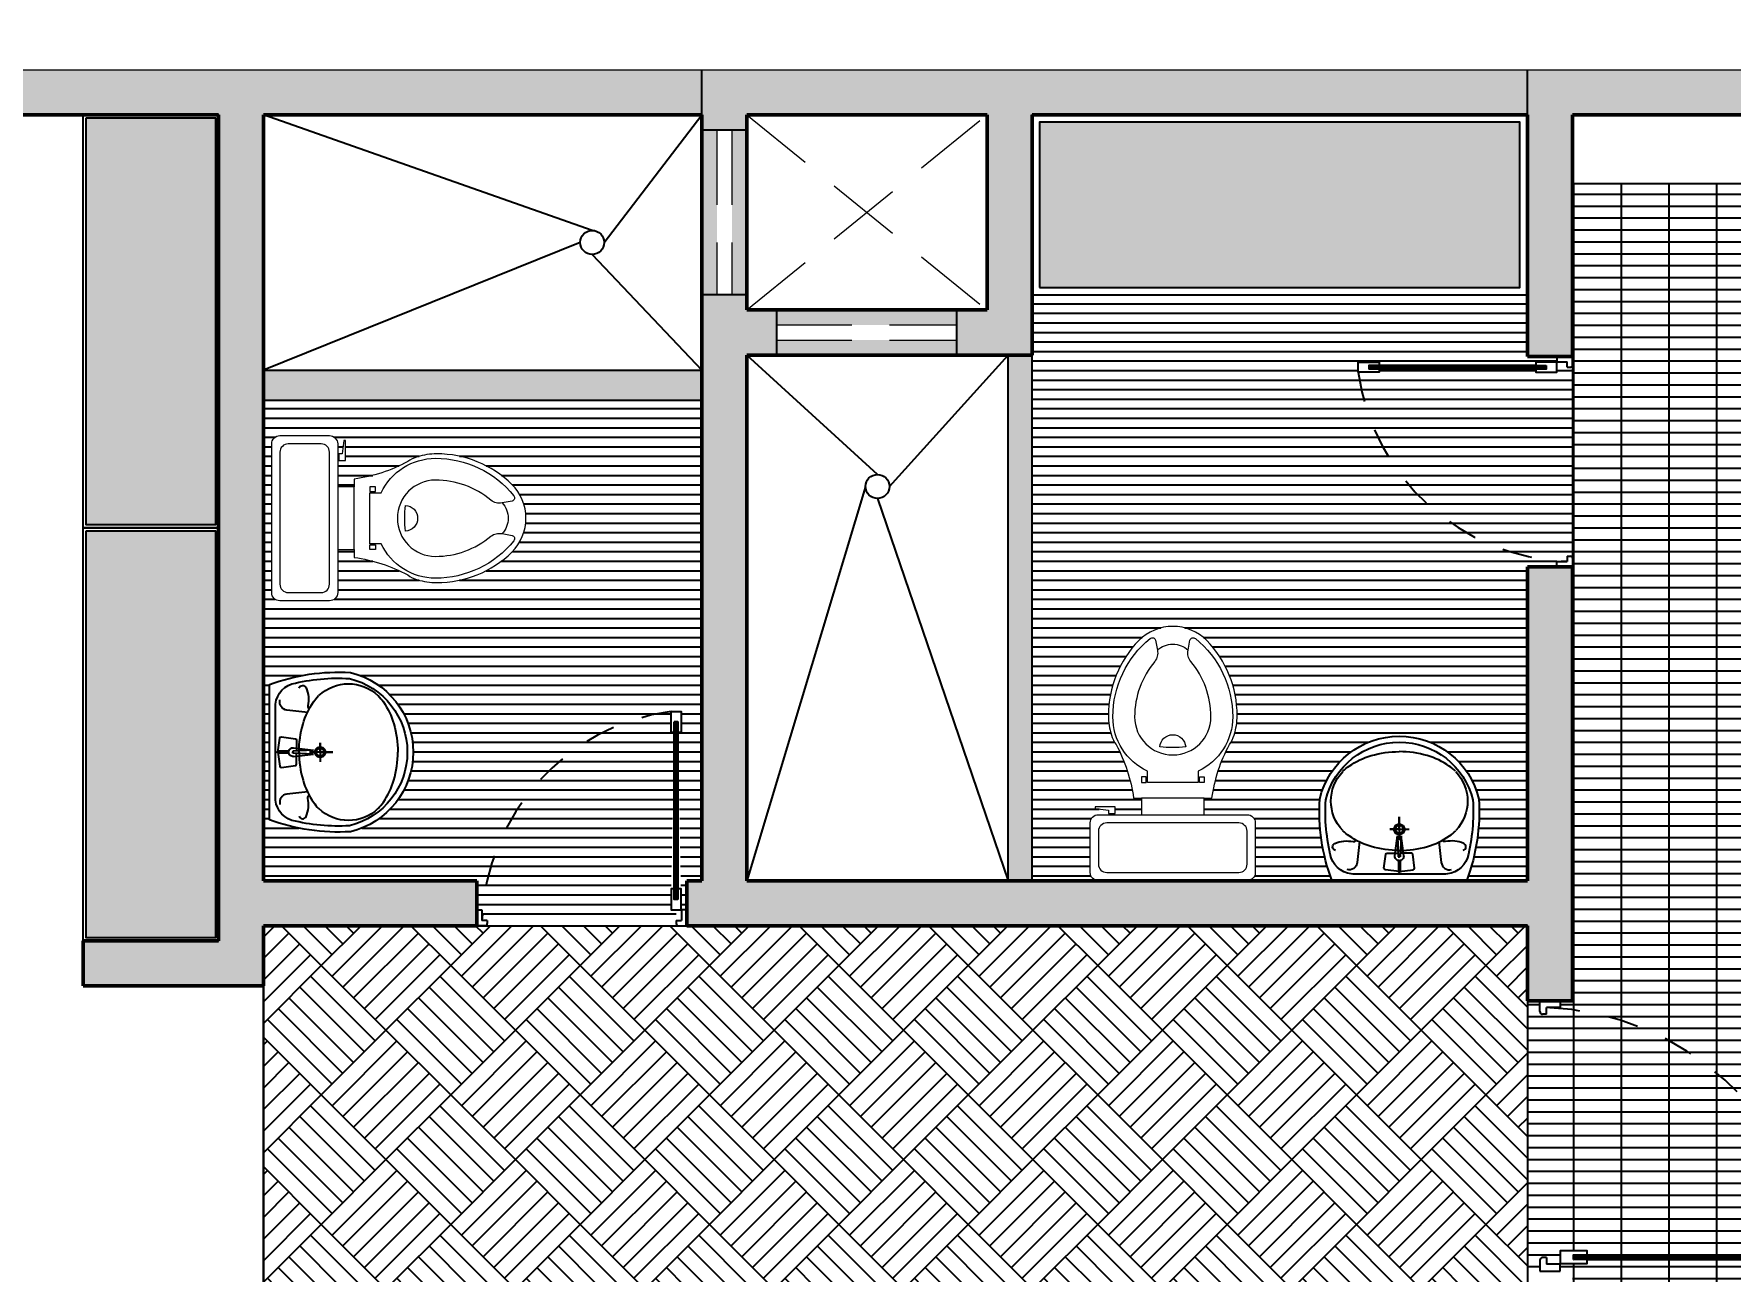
# Model space of a CAD drawing. Header units: millimetres. Extents: x 2999.9 to 3041.9, y 869.6 to 906.3.
# Drawn here: x 3029.94 to 3035.59, y 898.04 to 902.16 of the extents above; entities that cross this region are included whole.
import ezdxf

# ---------------------------------------------------------------- set-up
doc = ezdxf.new("R2010")
doc.units = ezdxf.units.MM
doc.linetypes.add('DASHED2', pattern=[9.524999999999999, 6.349999999999999, -3.174999999999999])
doc.linetypes.add('HIDDEN', pattern=[0.375, 0.25, -0.125])
for name, color, linetype, lineweight in [('01', 8, 'Continuous', 9), ('mori', 166, 'Continuous', 30), ('MUEBLES FIJOS', 134, 'Continuous', 9)]:
    doc.layers.add(name, color=color, linetype=linetype, lineweight=lineweight)
for name, color, linetype in [('1 proyeccion', 253, 'DASHED2'), ('1 puerta 0009', 242, 'Continuous'), ('1 puerta 002', 7, 'Continuous'), ('puerta madera', 36, 'Continuous'), ('THIET-BI', 21, 'Continuous')]:
    doc.layers.add(name, color=color, linetype=linetype)
doc.styles.add('COTAS', font='arial.ttf')
doc.dimstyles.new('COTAS_100', dxfattribs={"dimtxt": 0.2, "dimasz": 0.15, "dimexe": 0.1, "dimexo": 0.2, "dimgap": 0.1, "dimtad": 0, "dimrnd": 0.005, "dimzin": 4, "dimdsep": 46, "dimtxsty": 'COTAS', "dimblk": 'ARCHTICK', "dimcen": 0.2, "dimclrd": 256, "dimclre": 256, "dimclrt": 11, "dimadec": 0, "dimazin": 0, "dimtfac": 1, "dimtix": 1, "dimtofl": 0, "dimtmove": 0, "dimatfit": 3, "dimldrblk": 'ARCHTICK', "dimfxl": 1, "dimtolj": 1, "dimtzin": 0, "dimarcsym": 0})
pattern_1 = [(0, (947.1944488642794, -217.8015950838212), (0, 0.03175), [])]

# ---------------------------------------------------------------- blocks, each defined once
blk = doc.blocks.new('_ArchTick')
at = {"color": 0, "linetype": 'ByBlock', "const_width": 0.15}
blk.add_lwpolyline([(-0.5, -0.5), (0.5, 0.5)], dxfattribs=at)
blk = doc.blocks.new('*D21')
at = {"layer": '01', "lineweight": -2, "transparency": 16777216}
for p, q in [((3003.819211589041, 902.2381725947155), (3003.819211589041, 903.0544572338785)), ((3038.719211589041, 902.2381725947155), (3038.719211589041, 903.0544572338785)), ((3003.819211589041, 902.9544572338784), (3020.558746575888, 902.9544572338784)), ((3038.719211589041, 902.9544572338784), (3021.432825702764, 902.9544572338784))]:
    blk.add_line(p, q, dxfattribs=at)
at = {"layer": 'Defpoints', "color": 0, "transparency": 16777216}
for p in [(3038.719211589041, 902.9544572338784), (3003.819211589041, 902.0381725947154), (3038.719211589041, 902.0381725947154)]:
    blk.add_point(p, dxfattribs=at)
at = {"layer": '01', "lineweight": -2, "transparency": 16777216, "xscale": 0.15, "yscale": 0.15, "zscale": 0.15, "rotation": 180}
blk.add_blockref('_ArchTick', (3003.819211589041, 902.9544572338784), dxfattribs=at)
at = {"layer": '01', "lineweight": -2, "transparency": 16777216, "xscale": 0.15, "yscale": 0.15, "zscale": 0.15}
blk.add_blockref('_ArchTick', (3038.719211589041, 902.9544572338784), dxfattribs=at)
at = {"layer": '01', "color": 11, "transparency": 16777216, "insert": (3020.995786139326, 902.9544572338784), "char_height": 0.2, "attachment_point": 5, "style": 'COTAS'}
blk.add_mtext('\\A1;34.90', dxfattribs=at)
blk = doc.blocks.new('taza y tanque bajo')
at = {"layer": 'MUEBLES FIJOS', "color": 7, "lineweight": 0}
for p, q in [((0.0949999999999989, -0.25), (-0.0949999999999989, -0.25)), ((-0.0804677672956018, -0.3045149186888807), (-0.0769999999999982, -0.3045149186888807)), ((-0.0804677672956018, -0.3073344274108649), (-0.0769999999999982, -0.3073344274108649)), ((0.0804677672955876, -0.3045149186888807), (0.0769999999999982, -0.3045149186888807)), ((0.0804677672955876, -0.3073344274108649), (0.0769999999999982, -0.3073344274108649))]:
    blk.add_line(p, q, dxfattribs=at)
for points in [[(-0.2249999999999943, 0, 0.4142135623731159), (-0.25, -0.0249999999999773), (-0.25, -0.1750000000000114, 0.4142135623730951), (-0.2250000000000085, -0.1999999999999886), (0.2249999999999943, -0.1999999999999886, 0.4142135623730951), (0.25, -0.1750000000000114), (0.25, -0.0249999999999773, 0.4142135623731159), (0.2249999999999943, 0)], [(-0.2249999999999943, -0.0500000000000114, -0.4142135623730951), (-0.2000000000000028, -0.0249999999999773), (0.2000000000000028, -0.0249999999999773, -0.4142135623730951), (0.2249999999999943, -0.0500000000000114), (0.2249999999999943, -0.1499999999999773, -0.4142135623730956), (0.2000000000000028, -0.1750000000000114), (0, -0.1750000000000114), (-0.2000000000000028, -0.1750000000000114, -0.4142135623730951), (-0.2250000000000085, -0.1499999999999773)], [(-0.0769999999999982, -0.2976227862574205), (-0.0769999999999982, -0.3318624035982793, 0.290987201278087), (-0.1814999999999998, -0.496219484370613, 0.2263140483231188), (-0.0683165132033707, -0.7334704422315212, 0.5539684733970521), (-0.0521092469085431, -0.7279082979468399), (-0.046676519734902, -0.6977811281041681, 0.2191711305819216), (-0.0544139959187078, -0.6636051191384809, -0.1767691405912937), (-0.1154999999999973, -0.496219484370613, -1.000000000000001), (0.1154999999999973, -0.496219484370613, -0.1767691405912938), (0.0544139959186936, -0.6636051191384809, 0.2191711305816511), (0.0466765197348877, -0.6977811281041681), (0.0521092469085289, -0.7279082979468399, 0.5539684733968465), (0.0683165132033565, -0.7334704422315212, 0.226314048323119), (0.1814999999999998, -0.496219484370613, 0.2909872012780878), (0.0769999999999982, -0.3318624035982793), (0.0769999999999982, -0.2976227862574205)], [(-0.0390387912402304, -0.4050014202578041, 0.3973594605934231), (-0.0001870639357548, -0.4420199776986351, 0.4001323703228029), (0.0390387912402304, -0.4050014202578041, 0.0531493611950889)]]:
    blk.add_lwpolyline(points, format="xyb", close=True, dxfattribs=at)
for points in [[(-0.1949491428944725, -0.203863973572993), (-0.1749491428944765, -0.203863973572993), (-0.1749491428944765, -0.2238639735730317), (-0.2349491428944788, -0.2238639735730317), (-0.2349491428944788, -0.2184436325970864), (-0.1949491428944725, -0.2138639735729839)], [(-0.0804677672956018, -0.3143831992157402), (-0.0949569093390324, -0.3143831992157402), (-0.0949569093390324, -0.2974661468840054), (-0.0804677672956018, -0.2974661468840054)], [(0.0804677672955876, -0.3143831992157402), (0.0949569093390324, -0.3143831992157402), (0.0949569093390324, -0.2974661468840054), (0.0804677672955876, -0.2974661468840054)]]:
    blk.add_lwpolyline(points, close=True, dxfattribs=at)
for points in [[(0.0949999999999989, -0.1999999999999886), (0.0949999999999989, -0.25), (0.1187500000000057, -0.25, 0.0902970293270361), (0.1716090694669532, -0.4119465215205196, -0.0817243461839208), (0.1860291772221387, -0.4410420006079221, -0.0730169272927662), (0.1949996979890045, -0.4998900893622249, -0.195352520464578), (0.1026472540574161, -0.7274135793460914, -0.1992085404458076), (0, -0.7699999999999818, -0.1992085404458076), (-0.1026472540574161, -0.7274135793460914, -0.1953525204645782), (-0.1949996979890045, -0.4998900893622249, -0.0730169272927659), (-0.1860291772221387, -0.4410420006079221, -0.0817243461839209), (-0.1716090694669674, -0.4119465215205196, 0.0902970293270362), (-0.1187500000000057, -0.25), (-0.0949999999999989, -0.25), (-0.0949999999999989, -0.1999999999999886)], [(-0.0467019787001988, -0.6979223107085774, 0.1889026338485245), (0, -0.7162194843706402, 0.1889026338485037), (0.0467019787001846, -0.6979223107085774)]]:
    blk.add_lwpolyline(points, format="xyb", dxfattribs=at)
blk = doc.blocks.new('A$C0BF10A01')
at = {"layer": 'THIET-BI', "color": 254}
for p, q in [((251.5958691562118, 399.014039881155), (259.7751759901385, 332.2442273084657)), ((259.7751759901385, 332.2442273084657), (262.8122146270325, 401.5431982928831)), ((262.8122146270325, 401.5431982928831), (267.3677756941561, 401.5431982928831)), ((269.5532789964691, 401.5431982928831), (264.9977179293473, 401.5431982928831)), ((272.5903176333632, 332.2442273084657), (269.5532789964691, 401.5431982928831)), ((280.7696244672916, 399.014039881155), (272.5903176333632, 332.2442273084657)), ((265.9336178109352, 268.2596876356615), (265.9336178109352, 345.8205804844529)), ((265.9336178109352, 269.8109059113067), (265.9336178109352, 342.7181454284105)), ((265.9336178109352, 310.1425706113478), (234.8883212895007, 310.1425706113478)), ((234.8883212895007, 310.1425706113478), (298.5311788472627, 310.1425706113478)), ((265.9336178109352, 310.1425706113478), (265.9336178109352, 269.8109059113067)), ((265.9336178109352, 310.1425706113478), (265.9336178109352, 268.2596876356615))]:
    blk.add_line(p, q, dxfattribs=at)
blk.add_lwpolyline([(531.1827468117517, 209.3134096088688, 0.1049311083752547), (491.1827468117517, 479.2253163039932), (41.1827468117508, 479.2253163039932, 0.1049311083752547), (1.182746811750803, 209.3134096088688, 0.7898616930967829)], format="xyb", close=True, dxfattribs=at)
for points in [[(421.19891095803, 459.2253163039932), (111.1665826654726, 459.2253163039932, 0.09875363400242945)], [(263.0428059383667, 414.1159310318139), (263.0428059383667, 450.4234224318311, -0.4892864046110986), (266.4847848580994, 453.0987114449663, -0.411473007832079)], [(269.322687685135, 414.1159310318139), (269.322687685135, 450.4234224318311, 0.4892864046110986), (265.8807087654041, 453.0987114449663, 0.411473007832079)], [(38.9840773487449, 404.7190754289322, 0.07626017372891183), (21.03885798721331, 212.2906448532567, 0.7843988477015115), (511.3266356362892, 212.2906448532563, 0.09875363400242948)], [(133.9911091507311, 350.9768680477009), (126.229784501742, 420.7816725087619, 0.4598077707083063), (92.07995895052045, 444.0499391672006, 0.6462604155216926)], [(266.0892172613057, 450.799985725173), (219.918714405705, 444.9098548812958, 0.3682941651461578), (215.0069580765485, 439.5105676513886), (221.3922404746436, 392.880358533349, 0.4075477054180057), (225.8128207559794, 389.4444487498167), (261.1774630066702, 389.4444487498167)], [(266.2762763621959, 450.799985725173), (312.4467792177984, 444.9098548812958, -0.3682941651461578), (317.3585355469531, 439.5105676513886), (310.9732531488589, 392.880358533349, -0.4075477054180057), (306.5526728675231, 389.4444487498167), (271.1880306168314, 389.4444487498167)], [(398.3743844727724, 350.9768680477009), (406.1357091217596, 420.7816725087619, -0.4598077707083063), (440.2855346729812, 444.0499391672006, -0.6462604155216926)], [(511.3266356362892, 212.2906448532563, 0.07626017372891103), (493.3814162747585, 404.7190754289304)], [(53.27333985461883, 380.4500078087208, 0.7141566414955945), (51.72107326520472, 357.1817396550337, 0.1485499813184676), (112.2594017931788, 350.9768680477009, -0.3079410806536589), (123.1252554719549, 346.3232147160129, 0.1089475461000003)], [(266.1827468117517, 380.4499158324716, 0.0001845956226486022), (265.9336178109352, 380.4500078087208, 0.07037212365739803), (172.3592985870464, 367.2144149047049, 0.08208760923207313), (99.09583730813665, 332.2898416805451, 0.03695395210061445), (78.10957624195817, 315.2315762174321, 0.134875970421207)], [(266.1827468117517, 380.4499158324716, -0.0001845956226486022), (266.4318758125683, 380.4500078087208, -0.07037212365739803), (360.0061950364561, 367.2144149047049, -0.08208760923207313), (433.2696563153659, 332.2898416805451, -0.03695395210061445), (454.2559173815444, 315.2315762174321, -0.134875970421207)], [(479.0921537688828, 380.4500078087208, -0.7141566414955945), (480.6444203582978, 357.1817396550337, -0.1485499813184676), (420.1060918303228, 350.9768680477009, 0.3079410806536589), (409.2402381515476, 346.3232147160129, -0.1089475461000003)], [(78.10957624195817, 116.8102546780929, 0.03695395210061444), (99.09583730813665, 99.75198921498031, 0.08208760923207306), (172.3592985870464, 64.82741599082055, 0.07037212365739794), (265.9336178109352, 51.59182308680465, 0.07037212365739809)], [(453.7576593799113, 116.8102546780929, -0.03695395210061444), (432.771398313731, 99.75198921498031, -0.08208760923207306), (359.5079370348212, 64.82741599082055, -0.07037212365739794), (265.9336178109352, 51.59182308680465, -0.07037212365739809)], [(266.1827468117517, 18.51361403818191, 0.07583317176493697), (266.1827468117517, 18.51361403818191)], [(266.1827468117517, 18.51361403818191, 0.07013662465465427), (266.1827468117517, 18.51361403818191)]]:
    blk.add_lwpolyline(points, format="xyb", dxfattribs=at)
for centre, radius, start, end in [((115.219701329469, 378.8090855530013), 80.5183080988494, 87.11463412571587, 161.2287862688549), ((417.1457922940335, 378.8090855530013), 80.5183080988494, 18.77121373114505, 92.88536587428412), ((266.0892172613057, 400.2430232096312), 14.54536143645527, 89.63157426829119, 184.8468793495232), ((266.2762763621959, 400.2430232096312), 14.54536143645527, 355.1531206504768, 90.36842573170883), ((180.5590528956209, 216.0209154477625), 141.96731560883, 136.1901550873202, 223.8098449126798), ((265.9336178109352, 310.1425706113478), 17.34351758424214, 89.17695293637689, 270.8230470636231), ((265.9336178109352, 310.1425706113478), 12.79979578066489, 88.88475238708801, 271.115247612912), ((266.4318758125683, 310.1425706113478), 17.34351758424214, 269.1769529363769, 90.8230470636231), ((266.4318758125683, 310.1425706113478), 12.79979578066489, 268.884752387088, 91.11524761291199), ((351.8064407278816, 216.0209154477625), 141.96731560883, 316.1901550873202, 43.80984491267977)]:
    blk.add_arc(centre, radius, start, end, dxfattribs=at)
blk = doc.blocks.new('p .9')
at = {"layer": '1 puerta 0009'}
h = blk.add_hatch(dxfattribs=at)
h.set_pattern_fill('_USER', color=256, scale=0.004900000000000695, angle=45, style=0, pattern_type=0)
h.set_pattern_definition([(45, (0, 0), (-0.003464823227814575, 0.003464823227814575), [])])
h.paths.add_polyline_path([(1148.931286090467, 219.5094544321555), (1148.931286090467, 219.4644544321555), (1148.947036090467, 219.4644544321555), (1148.947036090467, 220.2249544321555), (1148.931286090467, 220.2249544321555), (1148.931286090467, 220.1799544321555)])
at = {"layer": '1 proyeccion', "ltscale": 0.005}
blk.add_arc((1149.046976302932, 219.3390173053029), 0.939858524007304, 97.90072527958472, 177.8391649934628, dxfattribs=at)
at = {"layer": '1 puerta 002'}
for p, q in [((1148.931286090467, 220.1799544321555), (1148.931286090467, 220.2249544321555)), ((1148.947036090467, 220.2249544321555), (1148.931286090467, 220.2249544321555)), ((1148.085286090467, 219.4194544321554), (1148.107786090467, 219.4194544321554)), ((1148.085286090467, 219.3519544321555), (1148.085286090467, 219.4194544321554)), ((1148.107786090467, 219.4194544321554), (1148.107786090467, 219.3744544321555)), ((1148.985286090467, 219.4194544321554), (1148.962786090467, 219.4194544321554)), ((1148.962786090467, 219.4194544321554), (1148.962786090467, 219.3744544321555)), ((1148.985286090467, 219.3519544321555), (1148.985286090467, 219.4194544321554)), ((1148.121286090467, 219.3519544321555), (1148.085286090467, 219.3519544321555)), ((1148.130286090467, 219.3744544321555), (1148.107786090467, 219.3744544321555)), ((1148.130286090467, 219.3744544321555), (1148.130286090467, 219.3609544321554)), ((1148.940286090467, 219.3744544321555), (1148.940286090467, 219.3609544321554)), ((1148.940286090467, 219.3744544321555), (1148.962786090467, 219.3744544321555)), ((1148.949286090467, 219.3519544321555), (1148.985286090467, 219.3519544321555))]:
    blk.add_line(p, q, dxfattribs=at)
blk.add_lwpolyline([(1148.931286090467, 219.5094544321555), (1148.931286090467, 220.1799544321555), (1148.917786090467, 220.1799544321555), (1148.917786090467, 220.2699544321555), (1148.960536090467, 220.2699544321555), (1148.960536090467, 220.1799544321555), (1148.947036090467, 220.1799544321555)], dxfattribs=at)
blk.add_lwpolyline([(1148.947036090467, 219.4644544321555), (1148.931286090467, 219.4644544321555), (1148.931286090467, 219.5094544321555), (1148.917786090467, 219.5094544321555), (1148.917786090467, 219.4194544321554), (1148.960536090467, 219.4194544321554), (1148.960536090467, 219.5094544321555), (1148.947036090467, 219.5094544321555), (1148.947036090467, 220.1799544321555), (1148.947036090467, 220.2249544321555)], close=True, dxfattribs=at)
for centre, start, end in [((1148.121286090467, 219.3609544321554), 270, 0), ((1148.949286090467, 219.3609544321554), 180, 270)]:
    blk.add_arc(centre, 0.009000000000000483, start, end, dxfattribs=at)

msp = doc.modelspace()

# ---------------------------------------------------------------- hatches: boundary and pattern name
h = msp.add_hatch(color=0)
h.dxf.hatch_style = 1
h.paths.add_polyline_path([(3032.369211589039, 894.8381725947156), (3029.969211589039, 894.8381725947156), (3029.969211589039, 895.3381725947156), (3029.819211589039, 895.3381725947156), (3029.819211589039, 894.8381725947156), (3027.419211589038, 894.8381725947165), (3027.419211589039, 895.4381725947146), (3027.269211589039, 895.4381725947148), (3027.269211589039, 894.8381725947152), (3024.569211589041, 894.8381725947154), (3024.569211589041, 897.8375228442308), (3025.769211589039, 897.8375228442308), (3025.769211589039, 897.9875228442311), (3024.36921158904, 897.9875228442309), (3024.36921158904, 897.8375228442308), (3024.419211589041, 897.8375228442308), (3024.419211589041, 894.8381725947154), (3024.419211589041, 894.6881725947155), (3032.369211589039, 894.6881725947155)])
h.paths.add_polyline_path([(3031.419211589038, 897.9875228442309), (3029.319211589039, 897.9875228442309), (3029.319211589039, 897.9375228442309), (3027.983211589037, 897.9375228442309), (3027.983211589037, 897.9875228442311), (3026.769211589039, 897.9875228442311), (3026.769211589039, 897.837522844231), (3027.269211589038, 897.8375228442308), (3027.269211589038, 897.787522844229), (3027.419211589039, 897.787522844229), (3027.419211589039, 897.8375228442308), (3027.983211589037, 897.8375228442308), (3027.983211589037, 897.887522844231), (3029.319211589039, 897.887522844231), (3029.319211589039, 897.8375228442308), (3029.819211589039, 897.8375228442308), (3029.819211589039, 897.337522844231), (3029.969211589038, 897.337522844231), (3029.969211589038, 897.8375228442308), (3031.419211589038, 897.8375228442308)], flags=17)
h.paths.add_polyline_path([(3030.708732766883, 901.8881725947156), (3032.169211589039, 901.8881725947153), (3032.169211589039, 902.0381725947154), (3023.26921158904, 902.0381725947154), (3023.26921158904, 901.8881725947153), (3023.26921158904, 900.8881725947153), (3023.41921158904, 900.8881725947153), (3023.41921158904, 901.8881725947156), (3030.558732766883, 901.8881725947153), (3030.558732766883, 899.1374490824389), (3030.108732766883, 899.1374490824389), (3030.108732766883, 898.9874490824391), (3030.708732766883, 898.9874490824388), (3030.708732766883, 899.1875228442318), (3031.419211589039, 899.1875228442318), (3031.419211589039, 899.3374262988741), (3030.708732766883, 899.3374262988741)])
h.paths.add_polyline_path([(3023.419211589041, 899.0881725947154), (3023.26921158904, 899.0881725947154), (3023.26921158904, 897.8375228442308), (3023.46921158904, 897.837522844231), (3023.46921158904, 897.9875228442311), (3023.419211589041, 897.9875228442311)])
h = msp.add_hatch(color=0)
h.dxf.hatch_style = 1
h.paths.add_polyline_path([(3032.319211589039, 901.2881725947154), (3032.269211589039, 901.2881725947154), (3032.269211589039, 901.8381725947154), (3032.319211589039, 901.8381725947154)], flags=17)
h.paths.add_polyline_path([(3032.219211589039, 901.2881725947154), (3032.169211589039, 901.2881725947154), (3032.169211589039, 901.8381725947154), (3032.219211589039, 901.8381725947154)], flags=17)
h.paths.add_polyline_path([(3034.919653569131, 901.8881725947156), (3033.26921158904, 901.8881725947153), (3033.26921158904, 901.0881725947156), (3033.01921158904, 901.0881725947156), (3033.01921158904, 901.2381725947155), (3033.119211589039, 901.2381725947155), (3033.119211589039, 901.8881725947153), (3032.319211589039, 901.8881725947153), (3032.319211589039, 901.8381725947154), (3032.269211589039, 901.8381725947154), (3032.169211589039, 901.8381725947154), (3032.169211589039, 901.8881725947153), (3032.169211589039, 902.0381725947154), (3034.919653569131, 902.0381725947154)])
h.paths.add_polyline_path([(3033.01921158904, 901.0881725947156), (3032.419211589039, 901.0881725947154), (3032.419211589039, 901.1381725947156), (3033.01921158904, 901.1381725947156)], flags=17)
h.paths.add_polyline_path([(3033.01921158904, 901.1881725947155), (3032.419211589039, 901.1881725947155), (3032.419211589039, 901.2381725947155), (3033.01921158904, 901.2381725947155)], flags=17)
h.paths.add_polyline_path([(3035.069653569132, 898.9375228442311), (3034.919653569131, 898.9375228442311), (3034.919653569131, 899.1874262988742), (3034.919653569132, 899.1875228442318), (3032.119211589039, 899.1875228442318), (3032.119211589039, 899.3374262988741), (3032.16921158904, 899.3374262988741), (3032.169211589039, 901.2881725947154), (3032.219211589039, 901.2881725947154), (3032.319211589039, 901.2881725947154), (3032.319211589039, 901.2381725947155), (3032.419211589039, 901.2381725947155), (3032.419211589039, 901.1881725947155), (3032.419211589039, 901.0881725947154), (3032.319211589039, 901.0881725947154), (3032.31921158904, 899.3374262988741), (3034.919653569131, 899.3374262988743), (3034.919653569131, 900.3831725947155), (3035.069653569132, 900.3831725947155)])
h = msp.add_hatch(color=0)
h.dxf.hatch_style = 1
h.paths.add_polyline_path([(3038.719211589041, 902.0381725947154), (3038.719211589041, 897.8375228442314), (3038.569211589041, 897.8375228442314), (3038.069211589041, 897.837522844231), (3038.069211589041, 897.9875228442311), (3038.569211589041, 897.9875228442311), (3038.569211589041, 901.8881725947153), (3035.069653569131, 901.888172594714), (3035.069653569132, 901.0831725947153), (3035.017153569132, 901.0831725947153), (3034.919653569131, 901.0831725947153), (3034.919653569131, 901.8881725947153), (3034.919653569131, 902.0381725947154)])
h = msp.add_hatch(color=256)
h.dxf.hatch_style = 1
h.set_gradient(color1=(127, 63, 0), color2=(143, 71, 0), one_color=1, tint=0.2800000011920929, name='CYLINDER')
h.paths.add_polyline_path([(3030.548732766883, 900.502810838577), (3030.118732766884, 900.502810838577), (3030.118732766884, 899.1474490824389), (3030.548732766883, 899.1474490824389)])
h.paths.add_polyline_path([(3030.118732766884, 900.5228108385772), (3030.548732766883, 900.5228108385772), (3030.548732766883, 901.8781725947154), (3030.118732766884, 901.8781725947154)])
h = msp.add_hatch(color=256)
h.dxf.hatch_style = 1
h.set_gradient(color1=(127, 63, 0), color2=(143, 71, 0), one_color=1, tint=0.2800000011920929, name='CYLINDER')
h.paths.add_polyline_path([(3034.894653569131, 901.3131725947158), (3034.894653569131, 901.8631725947153), (3033.29421158904, 901.8631725947153), (3033.29421158904, 901.3131725947158)])
h.paths.add_polyline_path([(3032.845989363087, 897.8125228442307), (3032.395989363087, 897.8125228442307), (3032.394211589039, 896.4444922038451), (3032.844211589038, 896.4444922038451)])
h.paths.add_polyline_path([(3032.544211589039, 894.8654413142622), (3032.994211589039, 894.8654413142622), (3032.994211589039, 896.2444922038449), (3032.544211589039, 896.2444922038449)])
h = msp.add_hatch()
h.set_pattern_fill('GRATE', color=251, scale=0.05)
h.set_pattern_definition([(0, (947.1944488642794, -217.8015950838212), (0, 0.0396875), []), (90, (947.1944488642794, -217.8015950838212), (-0.15875, 9.720633968232116e-18), [])])
h.paths.add_polyline_path([(3038.569211589041, 897.9875228442311), (3038.069211589041, 897.9875228442311), (3036.56921158904, 897.9875228442311), (3035.069653569132, 897.9875228442306), (3035.069653569132, 898.0375228442306), (3035.028403569132, 898.0375228442306), (3035.028403569132, 898.0622728442308), (3035.118403569132, 898.0622728442308), (3035.118403569132, 898.0757728442309), (3035.788903569132, 898.0757728442309), (3035.788903569132, 898.0622728442308), (3035.878903569132, 898.0622728442308), (3035.878903569132, 898.1050228442277, 0.350144321254703), (3035.028403569132, 898.912242752265), (3035.028403569132, 898.9375228442311), (3035.069653569132, 898.9375228442311), (3035.069653569132, 900.3831725947155), (3035.069653569132, 900.4111725947155), (3035.069653569132, 901.0831725947153), (3035.069653569132, 901.6579894510046), (3035.692629157799, 901.6579894510046), (3035.6926291578, 901.2180832896829), (3036.13253533844, 901.2180832896836), (3036.132535338439, 901.6579894510046), (3036.225233274003, 901.6579894510046, 0.2369019818394462), (3036.203098819136, 901.6138948169939), (3036.203098813796, 901.191404530419), (3036.2030988129, 901.0963832087587), (3036.187639093905, 901.1007472247795), (3036.177459686327, 901.0905761276892), (3036.17542257204, 901.0547860045631), (3036.174088156441, 901.032238729792), (3036.18287691674, 901.00509564257), (3036.194779727628, 900.9948235947745), (3036.183077045828, 900.9887494192742), (3036.173706476036, 900.9753738174234), (3036.177722456575, 900.9472850206221), (3036.197802241275, 900.9312342795142), (3036.181738396922, 900.9218713399061), (3036.179879316609, 900.903262291798), (3036.186160227602, 900.8800195820006), (3036.198285074296, 900.8773273701618), (3036.186592883513, 900.8671488987179), (3036.179016948428, 900.8398979326457), (3036.182047322012, 900.8050772233519), (3036.195683963479, 900.7793401776294), (3036.20325985699, 900.7611728750728), (3036.183562508512, 900.7536031558823), (3036.191447455069, 900.7353943055896), (3036.190435308371, 900.6937177855882), (3036.19662080434, 900.6745619593669), (3036.190928253503, 900.6745619594706), (3036.20040715658, 900.6317908244771), (3036.192085209243, 900.5513571583622), (3036.190928250893, 900.5048424700369), (3036.199426551255, 900.4904101033785), (3036.221942950363, 900.4807680992681), (3036.207468118504, 900.4759470804202), (3036.190928251562, 900.467881420818), (3035.641045523713, 900.4678814259385), (3035.641045508352, 898.818233242393), (3038.263672562226, 898.8182332179715), (3038.263672577531, 900.4617541064849), (3037.713789849682, 900.4617541116052), (3037.712587082282, 900.5542919190718), (3037.720084764167, 900.7610590932643), (3037.715586152537, 900.9063954396124), (3037.717085686044, 901.0232638497835), (3037.714086618706, 901.0367486643311), (3037.703340983974, 901.0439159880336), (3037.687782178018, 901.0439159884552), (3037.687782184026, 901.6138948040223, 0.2369020827694734), (3037.665647713125, 901.6579894510046), (3037.767263657844, 901.6579894510046), (3037.767263657845, 901.2180832703643), (3038.207169838485, 901.218083270365), (3038.207169838484, 901.6579894510046), (3038.569211589041, 901.6579894510046)])
h.paths.add_polyline_path([(3035.878903569132, 898.1050228442309), (3035.788903569132, 898.1050228442309), (3035.788903569132, 898.0915228442309), (3035.118403569132, 898.0915228442309), (3035.118403569132, 898.1050228442309), (3035.028403569132, 898.1050228442309), (3035.028403569132, 898.0600228442308), (3034.983403569132, 898.0600228442308), (3034.983403569132, 898.0825228442309), (3034.969903569132, 898.0825228442309, 0.4142135623730951), (3034.960903569132, 898.0735228442309), (3034.960903569132, 898.0375228442306), (3034.919653569132, 898.0375228442306), (3034.919653569132, 898.9375228442311), (3034.960903569132, 898.9375228442311), (3034.960903569132, 898.9015228442308, 0.4142135623730951), (3034.969903569132, 898.8925228442308), (3034.983403569132, 898.8925228442308), (3034.983403569132, 898.9150228442309, -0.3636660729864656)])
h = msp.add_hatch()
h.set_pattern_fill('LINE', color=252, scale=0.01)
h.set_pattern_definition(pattern_1)
edge = h.paths.add_edge_path()
edge.add_line((3034.355653569133, 901.0306725947153), (3034.355653569133, 901.0639225947152))
edge.add_line((3034.355653569133, 901.0639225947152), (3034.425653569132, 901.0639225947152))
edge.add_line((3034.425653569132, 901.0639225947152), (3034.425653569132, 901.0534225947154))
edge.add_line((3034.425653569132, 901.0534225947154), (3034.947153569132, 901.0534225947154))
edge.add_line((3034.947153569132, 901.0534225947154), (3034.947153569132, 901.0639225947152))
edge.add_line((3034.947153569132, 901.0639225947152), (3035.017153569132, 901.0639225947152))
edge.add_line((3035.017153569132, 901.0639225947152), (3035.017153569132, 901.0831725947153))
edge.add_line((3035.017153569132, 901.0831725947153), (3034.919653569131, 901.0831725947153))
edge.add_line((3034.919653569131, 901.0831725947153), (3034.919653569131, 901.2881725947157))
edge.add_line((3034.919653569131, 901.2881725947157), (3033.26921158904, 901.2881725947157))
edge.add_line((3033.26921158904, 901.2881725947157), (3033.26921158904, 901.0881725947158))
edge.add_line((3033.26921158904, 901.0881725947158), (3033.26921158904, 899.3374262988741))
edge.add_line((3033.26921158904, 899.3374262988741), (3033.490557800497, 899.3374262988743))
edge.add_arc((3033.490557800497, 899.3649262988743), 0.02749999999991815, 180, 270, ccw=False)
edge.add_line((3033.463057800497, 899.3649262988743), (3033.463057800497, 899.5299262988742))
edge.add_arc((3033.490557800497, 899.5299262988742), 0.02750000000014552, 90, 180, ccw=False)
edge.add_line((3033.490557800497, 899.5574262988744), (3033.633557800497, 899.5574262988744))
edge.add_line((3033.633557800497, 899.5574262988744), (3033.633557800497, 899.6124262988744))
edge.add_line((3033.633557800497, 899.6124262988744), (3033.607432800497, 899.6124262988744))
edge.add_arc((3033.089172873351, 899.5418269367999), 0.52304648169288, 7.75730286016167, 28.39588643663111)
edge.add_arc((3033.638608291155, 899.8547691404528), 0.1099999999993803, 197.0194748197862, 215.7077835542535, ccw=False)
edge.add_arc((3033.748946882135, 899.8885440469383), 0.2253921529715677, 180.3148723686335, 197.0194748203386, ccw=False)
edge.add_arc((3033.882416418352, 899.8873990671179), 0.3588582978672902, 135.8002924376399, 180.0149554646253, ccw=False)
edge.add_arc((3033.738057800497, 900.0249262988741), 0.1595000000002131, 90, 135.0652907174488, ccw=False)
edge.add_arc((3033.738057800497, 900.0249262988741), 0.1595000000002074, 44.93470928255118, 90, ccw=False)
edge.add_arc((3033.593699182643, 899.8873990671179), 0.3588582978673067, -0.014955464625188597, 44.19970756236012, ccw=False)
edge.add_arc((3033.72716871886, 899.888544046938), 0.225392152971089, 342.9805251796828, 359.6851276314237, ccw=False)
edge.add_arc((3033.837507309839, 899.8547691404528), 0.1099999999993502, 324.2922164457465, 342.9805251802138, ccw=False)
edge.add_arc((3034.386942727644, 899.5418269367999), 0.523046481692859, 151.6041135633689, 172.2426971398383)
edge.add_line((3033.868682800497, 899.6124262988744), (3033.842557800497, 899.6124262988744))
edge.add_line((3033.842557800497, 899.6124262988744), (3033.842557800497, 899.5574262988744))
edge.add_line((3033.842557800497, 899.5574262988744), (3033.985557800497, 899.5574262988744))
edge.add_arc((3033.985557800497, 899.5299262988742), 0.02750000000014552, 0, 90, ccw=False)
edge.add_line((3034.013057800497, 899.5299262988742), (3034.013057800497, 899.3649262988743))
edge.add_arc((3033.985557800497, 899.3649262988743), 0.02750000000014552, 270, 360, ccw=False)
edge.add_line((3033.985557800497, 899.3374262988743), (3034.268448834402, 899.3374262988743))
edge.add_arc((3034.883607401994, 899.5688525021299), 0.6572504475736347, 176.4493023564476, 200.616589388028, ccw=False)
edge.add_arc((3034.492618619314, 899.5464629304226), 0.2724075618108628, 13.39228803629959, 166.6077119636782, ccw=False)
edge.add_arc((3034.101629836635, 899.568852502129), 0.6572504475733222, -20.61658938795381, 3.5506976436340096, ccw=False)
edge.add_line((3034.716788404228, 899.3374262988743), (3034.919653569131, 899.3374262988743))
edge.add_line((3034.919653569131, 899.3374262988743), (3034.919653569131, 900.3831725947155))
edge.add_line((3034.919653569131, 900.3831725947155), (3035.017153569132, 900.3831725947155))
edge.add_line((3035.017153569132, 900.3831725947155), (3035.017153569132, 900.4028348884667))
edge.add_arc((3035.079715778907, 901.1311538710768), 0.7310010742276489, 187.9007252795829, 265.0903751954583, ccw=False)
h.paths.add_polyline_path([(3033.545613743313, 899.5836766698046), (3033.545613743313, 899.5616766698047), (3033.523613743313, 899.5616766698047), (3033.523613743313, 899.5726766698047), (3033.479613743313, 899.5777142947311), (3033.479613743313, 899.5836766698046)], flags=16)
edge = h.paths.add_edge_path()
edge.add_arc((3035.062653569132, 901.0551725947153), 0.007000000000061846, 270, 360, ccw=False)
edge.add_line((3035.062653569132, 901.0481725947152), (3035.052153569132, 901.0481725947152))
edge.add_line((3035.052153569132, 901.0481725947152), (3035.052153569132, 901.0656725947151))
edge.add_line((3035.052153569132, 901.0656725947151), (3035.017153569132, 901.0656725947151))
edge.add_line((3035.017153569132, 901.0656725947151), (3035.017153569132, 901.0306725947153))
edge.add_line((3035.017153569132, 901.0306725947153), (3034.947153569132, 901.0306725947153))
edge.add_line((3034.947153569132, 901.0306725947153), (3034.947153569132, 901.0411725947151))
edge.add_line((3034.947153569132, 901.0411725947151), (3034.425653569132, 901.0411725947151))
edge.add_line((3034.425653569132, 901.0411725947151), (3034.425653569132, 901.0306725947153))
edge.add_line((3034.425653569132, 901.0306725947153), (3034.355653569133, 901.0306725947153))
edge.add_arc((3035.079715778907, 901.1311538710768), 0.7310010742275173, 187.9007252795829, 265.0903751954583)
edge.add_arc((3035.079715778905, 901.1311538710768), 0.7310010742275322, 265.0903751955648, 267.8391649935621)
edge.add_line((3035.052153569132, 900.4006725947156), (3035.052153569132, 900.4181725947155))
edge.add_line((3035.052153569132, 900.4181725947155), (3035.062653569132, 900.4181725947155))
edge.add_arc((3035.062653569133, 900.4111725947155), 0.007000000000061846, 0, 90.0000000037221, ccw=False)
edge.add_line((3035.069653569132, 900.4111725947155), (3035.069653569132, 901.0551725947153))
h = msp.add_hatch(color=7)
h.dxf.hatch_style = 1
h.paths.add_polyline_path([(3033.26921158904, 901.0881725947156), (3033.18921158904, 901.0881725947156), (3033.18921158904, 899.3374262988741), (3033.26921158904, 899.3374262988741)])
h = msp.add_hatch(color=0)
h.dxf.hatch_style = 1
h.paths.add_polyline_path([(3032.169211589039, 900.9381725947155), (3032.169211589039, 901.0381725947154), (3030.708732766883, 901.0381725947154), (3030.708732766883, 900.9381725947155)])
h = msp.add_hatch()
h.set_pattern_fill('LINE', color=252, scale=0.01)
h.set_pattern_definition(pattern_1)
h.paths.add_polyline_path([(3032.16921158904, 899.3374262988741), (3032.119211589039, 899.3374262988741), (3032.119211589039, 899.2400228442318), (3032.099961589039, 899.2400228442318), (3032.099961589039, 899.3100228442318), (3032.090121966397, 899.8315228442316), (3032.099961589039, 899.8315228442316), (3032.099961589039, 899.9015228442315), (3032.066711589037, 899.9015228442315, 0.3501443212531882), (3031.43887388279, 899.2400228442318), (3031.419211589039, 899.2400228442318), (3031.419211589039, 899.3374262988741), (3030.708732766883, 899.3374262988741), (3030.708732766883, 900.9381725947155), (3032.169211589039, 900.9381725947155)])
h.paths.add_polyline_path([(3031.583232766884, 900.5446067124758, 0.1992085404457978), (3031.536387704164, 900.657518691939, 0.1953525204645915), (3031.286111865182, 900.7591063802638, 0.07301692729238693), (3031.221378967552, 900.7492388074202, 0.08172434618469698), (3031.189373940556, 900.7333766888894, -0.0902970293270306), (3031.011232766883, 900.6752317124758), (3031.011232766883, 900.6491067124757), (3030.956232766883, 900.6491067124757), (3030.956232766883, 900.7370507696596), (3030.982483137814, 900.7370507696596), (3030.982483137814, 900.8030507696596), (3030.97652076274, 900.8030507696596), (3030.971483137814, 900.7590507696598), (3030.956232766883, 900.7590507696598), (3030.956232766883, 900.792106712476, 0.4142135623730964), (3030.928732766884, 900.8196067124759), (3030.763732766884, 900.8196067124759, 0.4142135623730958), (3030.736232766883, 900.7921067124757), (3030.736232766883, 900.2971067124759, 0.4142135623730961), (3030.763732766884, 900.2696067124757), (3030.928732766884, 900.2696067124757, 0.4142135623730951), (3030.956232766883, 900.2971067124756), (3030.956232766883, 900.4401067124759), (3031.011232766883, 900.4401067124759), (3031.011232766883, 900.4139817124758, -0.09029702932703622), (3031.189373940556, 900.3558367360622, 0.08172434618466871), (3031.221378967552, 900.3399746175314, 0.07301692729242522), (3031.286111865182, 900.3301070446878, 0.1953525204645612), (3031.536387704164, 900.4316947330126, 0.1992085404458107)], flags=16)
h.paths.add_polyline_path([(3031.536931894625, 900.4872865408763), (3031.503947308663, 900.4932345359055, 0.1889026338491266), (3031.524074199691, 900.5446067124758, 0.1889026338491474), (3031.503947308663, 900.5959788890461), (3031.535837820145, 900.6017295934507, 0.5868999214947128), (3031.543054876866, 900.6197491656399, 0.2263197996536415), (3031.282074199692, 900.7442567124758, 0.2909872012787849), (3031.101281410842, 900.6293067124757), (3031.082054286021, 900.6293067124757), (3031.082054286021, 900.6490593127487), (3031.063445528456, 900.6490593127487), (3031.063445528456, 900.6293067124757), (3031.063617831766, 900.6293067124757), (3031.063617831766, 900.4599067124757), (3031.063584557233, 900.4560921684506), (3031.063445528456, 900.4560921684506), (3031.063445528456, 900.4401541122029), (3031.082054286021, 900.4401541122029), (3031.082054286021, 900.4599067124757), (3031.101281410842, 900.4599067124757, 0.2909872012781855), (3031.282074199691, 900.3449567124758, 0.2263198005308173), (3031.543054878691, 900.4694642578343, 0.5537525257801941)], flags=0)
h.paths.add_polyline_path([(3031.222454742352, 900.5448124828051, 0.3973594605934211), (3031.181734329167, 900.58754938284, 0.05314936119508866), (3031.181734329167, 900.5016640421115, 0.400132370322803)], flags=0)
h.paths.add_polyline_path([(3030.998644673578, 900.0306824818322, 0.1049311083752561), (3030.728732766883, 899.9906824818322), (3030.728732766883, 899.5406824818322, 0.1049311083752551), (3030.998644673578, 899.5006824818322, 0.7898616930967794)], flags=16)
h.paths.add_polyline_path([(3030.995667438334, 900.0108263706568, 0.07626017372685519), (3030.803239007763, 899.9928811512966, 0.335149256917089), (3030.748732766883, 899.9125924086545), (3030.748732766883, 899.6187725550099, 0.3351492569170508), (3030.803239007763, 899.5384838123678, 0.0762601737268587), (3030.995667438334, 899.5205385930076, 0.7843988477015137)], flags=0)
h.paths.add_polyline_path([(3030.928732766884, 900.3246067124758), (3030.928732766884, 900.5446067124758), (3030.928732766884, 900.7646067124756, 0.4142135623730951), (3030.901232766883, 900.7921067124757), (3030.791232766883, 900.7921067124757, 0.4142135623730951), (3030.763732766884, 900.764606712476), (3030.763732766884, 900.3246067124755, 0.4142135623730951), (3030.791232766883, 900.2971067124759), (3030.901232766883, 900.2971067124759, 0.4142135623718847)], flags=0)
h.paths.add_polyline_path([(3030.793492299438, 899.7625425409587, 0.3776552028842427), (3030.808944043302, 899.7510956041763), (3030.818513634438, 899.7522678797773), (3030.818513634438, 899.7244071736618, -0.3429250183725453), (3030.815077724654, 899.7208919754951), (3030.768447515536, 899.7145066930971, -0.3682941651517757), (3030.763048228306, 899.719418449426), (3030.757546738698, 899.7625425409587)], flags=0)
h.paths.add_polyline_path([(3030.818513634438, 899.7790970838871), (3030.818513634438, 899.8100024937264), (3030.763756781445, 899.8175005936962), (3030.757546738698, 899.7688224227056), (3030.793492299438, 899.7688224227056, -0.3991180804905696), (3030.810020791055, 899.7801374578112), (3030.818513634438, 899.7790970838871), (3030.818513634438, 899.7695832436768), (3030.806414884894, 899.7690530140169), (3030.806414884894, 899.7623119496475), (3030.881704378196, 899.7590123753989, 0.8384816588838077), (3030.915151871512, 899.7659316108329), (3030.91515903016, 899.7659316108329, 0.8263213621493514), (3030.881704378196, 899.7723525882654), (3030.875713855879, 899.7720900526538)], flags=0)
h.paths.add_polyline_path([(3030.910615308357, 899.7659316108329, 1.00978004013858), (3030.885018141488, 899.7656824818309, 1.029635601627258), (3030.910605606829, 899.7659316108329)], flags=0)
h = msp.add_hatch()
h.set_pattern_fill('LINE', color=252, scale=0.01)
h.set_pattern_definition(pattern_1)
h.paths.add_polyline_path([(3031.436711589039, 899.2050228442317), (3031.454211589039, 899.2050228442317), (3032.084211589039, 899.2018414318568), (3032.084211589039, 899.2400228442316), (3032.066711589039, 899.2400228442316), (3032.066711589039, 899.3100228442318), (3032.077211589039, 899.8315228442316), (3032.066711589039, 899.8315228442316), (3032.066711589039, 899.9015228442315, 0.363666072986676)])
h = msp.add_hatch()
h.set_pattern_fill('AR-PARQ1', color=251, scale=0.001, angle=45)
h.set_pattern_definition([(135, (947.1944488642794, -217.8015950838212), (-0.4310522938113194, 2.775557561562891e-17), [0.3048, -0.3048]), (135, (947.2303698887636, -217.765674059337), (-0.4310522938113194, 2.775557561562891e-17), [0.3048, -0.3048]), (135, (947.2662909132478, -217.7297530348526), (-0.4310522938113194, 2.775557561562891e-17), [0.3048, -0.3048]), (135, (947.3022119377324, -217.6938320103684), (-0.4310522938113194, 2.775557561562891e-17), [0.3048, -0.3048]), (135, (947.3381329622166, -217.6579109858842), (-0.4310522938113194, 2.775557561562891e-17), [0.3048, -0.3048]), (135, (947.3740539867008, -217.6219899613998), (-0.4310522938113194, 2.775557561562891e-17), [0.3048, -0.3048]), (135, (947.409975011185, -217.5860689369156), (-0.4310522938113194, 2.775557561562891e-17), [0.3048, -0.3048]), (45, (946.9789227173737, -217.5860689369156), (0.4310522938113194, -2.775557561562891e-17), [0.3048, -0.3048]), (45, (946.9430016928895, -217.5501479124314), (0.4310522938113194, -2.775557561562891e-17), [0.3048, -0.3048]), (45, (946.9070806684053, -217.514226887947), (0.4310522938113194, -2.775557561562891e-17), [0.3048, -0.3048]), (45, (946.8711596439207, -217.4783058634628), (0.4310522938113194, -2.775557561562891e-17), [0.3048, -0.3048]), (45, (946.8352386194365, -217.4423848389783), (0.4310522938113194, -2.775557561562891e-17), [0.3048, -0.3048]), (45, (946.7993175949523, -217.4064638144941), (0.4310522938113194, -2.775557561562891e-17), [0.3048, -0.3048]), (45, (946.7633965704681, -217.3705427900099), (0.4310522938113194, -2.775557561562891e-17), [0.3048, -0.3048])])
h.paths.add_polyline_path([(3030.708732766883, 899.1875228442318), (3034.919653569132, 899.1875228442318), (3034.919653569132, 897.9875228442306), (3030.708732766883, 897.9875228442306)])

# ---------------------------------------------------------------- linework, layer by layer
for p, q in [((3032.169211589039, 901.8881725947153), (3032.169211589039, 902.0381725947154)), ((3034.919653569131, 901.8881725947156), (3034.919653569131, 902.0381725947154)), ((3031.8040918835, 901.5031725947154), (3030.708732766883, 901.8881725947153)), ((3031.8440918835, 901.4631725947154), (3032.169211589039, 901.8881725947153)), ((3032.169211589039, 901.8381725947154), (3032.319211589039, 901.8381725947154)), ((3031.7640918835, 901.4631725947154), (3030.708732766883, 901.0381725947154)), ((3031.8040918835, 901.4231725947154), (3032.169211589039, 901.0381725947154)), ((3032.319211589039, 901.2881725947154), (3032.169211589039, 901.2881725947154)), ((3032.419211589039, 901.0881725947154), (3032.419211589039, 901.2381725947153)), ((3033.01921158904, 901.0881725947156), (3033.01921158904, 901.2381725947155)), ((3032.754211589039, 900.6904860207551), (3032.319211589039, 901.0881725947154)), ((3032.794211589039, 900.6504860207551), (3033.18921158904, 901.0881725947156)), ((3035.069653569132, 901.0831725947153), (3035.069653569132, 900.3831725947155)), ((3032.714211589039, 900.6504860207551), (3032.31921158904, 899.3374262988741)), ((3032.754211589039, 900.6104860207552), (3033.18921158904, 899.3374262988743)), ((3031.419211589039, 899.1875228442318), (3032.119211589039, 899.1874262988742)), ((3030.708732766883, 898.9874490824391), (3030.708732766883, 897.9875228442309))]:
    msp.add_line(p, q)
at = {"color": 253, "linetype": 'HIDDEN', "lineweight": 0}
for p, q in [((3032.319211589039, 901.8881725947153), (3033.119211589039, 901.2381725947155)), ((3032.319211589039, 901.2381725947155), (3033.119211589039, 901.8881725947153))]:
    msp.add_line(p, q, dxfattribs=at)
at = {"color": 1, "linetype": 'HIDDEN', "lineweight": 0}
for p, q in [((3032.219211589039, 901.8381725947154), (3032.169211589039, 901.8381725947154)), ((3032.219211589039, 901.8381725947154), (3032.219211589039, 901.2881725947154)), ((3032.269211589039, 901.8381725947154), (3032.269211589039, 901.2881725947154)), ((3032.319211589039, 901.8381725947154), (3032.269211589039, 901.8381725947154)), ((3032.219211589039, 901.2881725947154), (3032.169211589039, 901.2881725947154)), ((3032.319211589039, 901.2881725947154), (3032.269211589039, 901.2881725947154)), ((3032.419211589039, 901.2381725947153), (3032.419211589039, 901.1881725947158)), ((3033.01921158904, 901.2381725947155), (3033.01921158904, 901.1881725947155)), ((3032.419211589039, 901.1881725947155), (3033.01921158904, 901.1881725947155)), ((3032.419211589039, 901.1381725947156), (3033.01921158904, 901.1381725947156)), ((3032.419211589039, 901.1381725947158), (3032.419211589039, 901.0881725947152)), ((3033.01921158904, 901.1381725947156), (3033.01921158904, 901.0881725947156))]:
    msp.add_line(p, q, dxfattribs=at)
at = {"color": 7}
for p, q in [((3033.18921158904, 899.3374262988743), (3033.18921158904, 901.0881725947158)), ((3033.26921158904, 899.3374262988743), (3033.26921158904, 901.0881725947158)), ((3030.708732766884, 901.0381725947154), (3032.169211589039, 901.0381725947154)), ((3030.708732766884, 900.9381725947155), (3032.169211589039, 900.9381725947155))]:
    msp.add_line(p, q, dxfattribs=at)
for points in [[(3030.108732766883, 901.8881725947153), (3030.558732766883, 901.8881725947153), (3030.558732766883, 900.5128108385773), (3030.108732766883, 900.5128108385773)], [(3030.118732766884, 901.8781725947154), (3030.548732766883, 901.8781725947154), (3030.548732766883, 900.5228108385772), (3030.118732766884, 900.5228108385772)], [(3033.26921158904, 901.2881725947157), (3034.919653569131, 901.2881725947157), (3034.919653569131, 901.8881725947153), (3033.26921158904, 901.8881725947153)], [(3033.29421158904, 901.3131725947158), (3034.894653569131, 901.3131725947158), (3034.894653569131, 901.8631725947153), (3033.29421158904, 901.8631725947153)], [(3035.069653569131, 901.888172594714), (3038.569211589041, 901.888172594714), (3038.569211589041, 901.6579894510046), (3035.069653569131, 901.6579894510046)], [(3030.108732766883, 900.512810838577), (3030.558732766883, 900.512810838577), (3030.558732766883, 899.1374490824389), (3030.108732766883, 899.1374490824389)], [(3030.118732766884, 900.502810838577), (3030.548732766883, 900.502810838577), (3030.548732766883, 899.1474490824389), (3030.118732766884, 899.1474490824389)], [(3030.708732766883, 899.1875228442318), (3034.919653569132, 899.1875228442318), (3034.919653569132, 897.9875228442306), (3030.708732766883, 897.9875228442306)]]:
    msp.add_lwpolyline(points, close=True)
for centre in [(3031.8040918835, 901.4631725947154), (3032.754211589039, 900.6504860207551)]:
    msp.add_circle(centre, 0.04)
at = {"layer": 'mori', "color": 152, "lineweight": 20}
msp.add_line((3003.819211589041, 902.0381725947154), (3038.719211589041, 902.0381725947154), dxfattribs=at)
at = {"layer": 'mori', "color": 152, "lineweight": 50}
for p, q in [((3023.41921158904, 901.8881725947156), (3030.558732766883, 901.8881725947153)), ((3030.558732766883, 901.8881725947153), (3030.558732766883, 899.1374490824389)), ((3030.708732766883, 901.8881725947156), (3032.169211589039, 901.8881725947153)), ((3030.708732766883, 901.8881725947153), (3030.708732766883, 899.3374262988741)), ((3032.169211589039, 901.8881725947153), (3032.16921158904, 899.3374262988743)), ((3032.319211589039, 901.8881725947153), (3033.119211589039, 901.8881725947153)), ((3032.319211589039, 901.8881725947153), (3032.319211589039, 901.2381725947155)), ((3033.119211589039, 901.2381725947155), (3033.119211589039, 901.8881725947153)), ((3033.26921158904, 901.8881725947153), (3034.919653569131, 901.8881725947156)), ((3033.26921158904, 901.0881725947158), (3033.26921158904, 901.8881725947153)), ((3034.919653569131, 901.0831725947153), (3034.919653569131, 901.8881725947153)), ((3035.069653569131, 901.888172594714), (3038.569211589041, 901.8881725947153)), ((3035.069653569132, 901.0831725947153), (3035.069653569131, 901.8881725947153)), ((3032.319211589039, 901.2381725947155), (3033.119211589039, 901.2381725947155)), ((3032.31921158904, 899.3374262988741), (3032.319211589039, 901.0881725947154)), ((3032.319211589039, 901.0881725947154), (3033.26921158904, 901.0881725947156)), ((3034.919653569131, 901.0831725947153), (3035.069653569132, 901.0831725947153)), ((3034.919653569131, 899.3374262988743), (3034.919653569131, 900.3831725947155)), ((3034.919653569131, 900.3831725947155), (3035.069653569132, 900.3831725947155)), ((3035.069653569132, 898.9375228442311), (3035.069653569132, 900.3831725947155)), ((3031.419211589039, 899.3374262988741), (3030.708732766883, 899.3374262988741)), ((3031.419211589039, 899.1875228442318), (3031.419211589039, 899.3374262988741)), ((3032.16921158904, 899.3374262988741), (3032.119211589039, 899.3374262988741)), ((3032.119211589039, 899.1875228442318), (3032.119211589039, 899.3374262988741)), ((3034.919653569131, 899.3374262988743), (3032.31921158904, 899.3374262988741)), ((3031.419211589039, 899.1875228442318), (3030.708732766883, 899.1875228442318)), ((3030.708732766883, 899.1875228442318), (3030.708732766883, 898.9874490824388)), ((3034.919653569131, 899.1874262988742), (3032.119211589039, 899.1874262988742)), ((3034.919653569131, 898.9375228442311), (3034.919653569131, 899.1874262988742)), ((3030.558732766883, 899.1374490824389), (3030.108732766883, 899.1374490824389)), ((3030.108732766883, 898.9874490824388), (3030.108732766883, 899.1374490824389)), ((3030.708732766883, 898.9874490824388), (3030.108732766883, 898.9874490824391)), ((3035.069653569132, 898.9375228442311), (3034.919653569131, 898.9375228442311))]:
    msp.add_line(p, q, dxfattribs=at)

# ---------------------------------------------------------------- block references
at = {"layer": 'MUEBLES FIJOS', "extrusion": (0, 0, -1), "xscale": 1.1, "yscale": 1.1, "zscale": -1.1}
for p, rotation in [((-3030.736232766883, 900.5446067124758), 270), ((-3033.738057800497, 899.3374262988743), 180)]:
    msp.add_blockref('taza y tanque bajo', p, dxfattribs=dict(at, rotation=rotation))
at = {"layer": 'puerta madera', "xscale": 0.777777777777497, "yscale": 0.777777777777497, "zscale": 0.777777777777497, "rotation": 90}
msp.add_blockref('p .9', (3205.676729238525, 7.427950080230175), dxfattribs=at)
at = {"layer": 'puerta madera', "xscale": 0.777777777777497, "yscale": 0.777777777777497, "zscale": 0.777777777777497}
msp.add_blockref('p .9', (2138.463989074554, 728.580447174839), dxfattribs=at)
at = {"layer": 'puerta madera', "rotation": 270}
msp.add_blockref('p .9', (2815.608949136976, 2047.022808934698), dxfattribs=at)
at = {"layer": 'THIET-BI', "xscale": -0.001, "yscale": 0.001, "zscale": 0.001}
for p, rotation in [((3031.207958083187, 900.0318652286439), 90), ((3034.226435872503, 899.818870553172), 180)]:
    msp.add_blockref('A$C0BF10A01', p, dxfattribs=dict(at, rotation=rotation))

# ---------------------------------------------------------------- dimensions: what is measured, and where the dimension line sits
at = {"layer": '01', "color": 7}
dim = msp.add_linear_dim(base=(3038.719211589041, 902.9544572338784), p1=(3003.819211589041, 902.0381725947154), p2=(3038.719211589041, 902.0381725947154), dimstyle='COTAS_100', dxfattribs=at)
dim.commit()
dim.dimension.update_dxf_attribs({"geometry": '*D21', "text_midpoint": (3020.995786139326, 902.9544572338784), "dimtype": 160})

doc.saveas('drawing.dxf')
